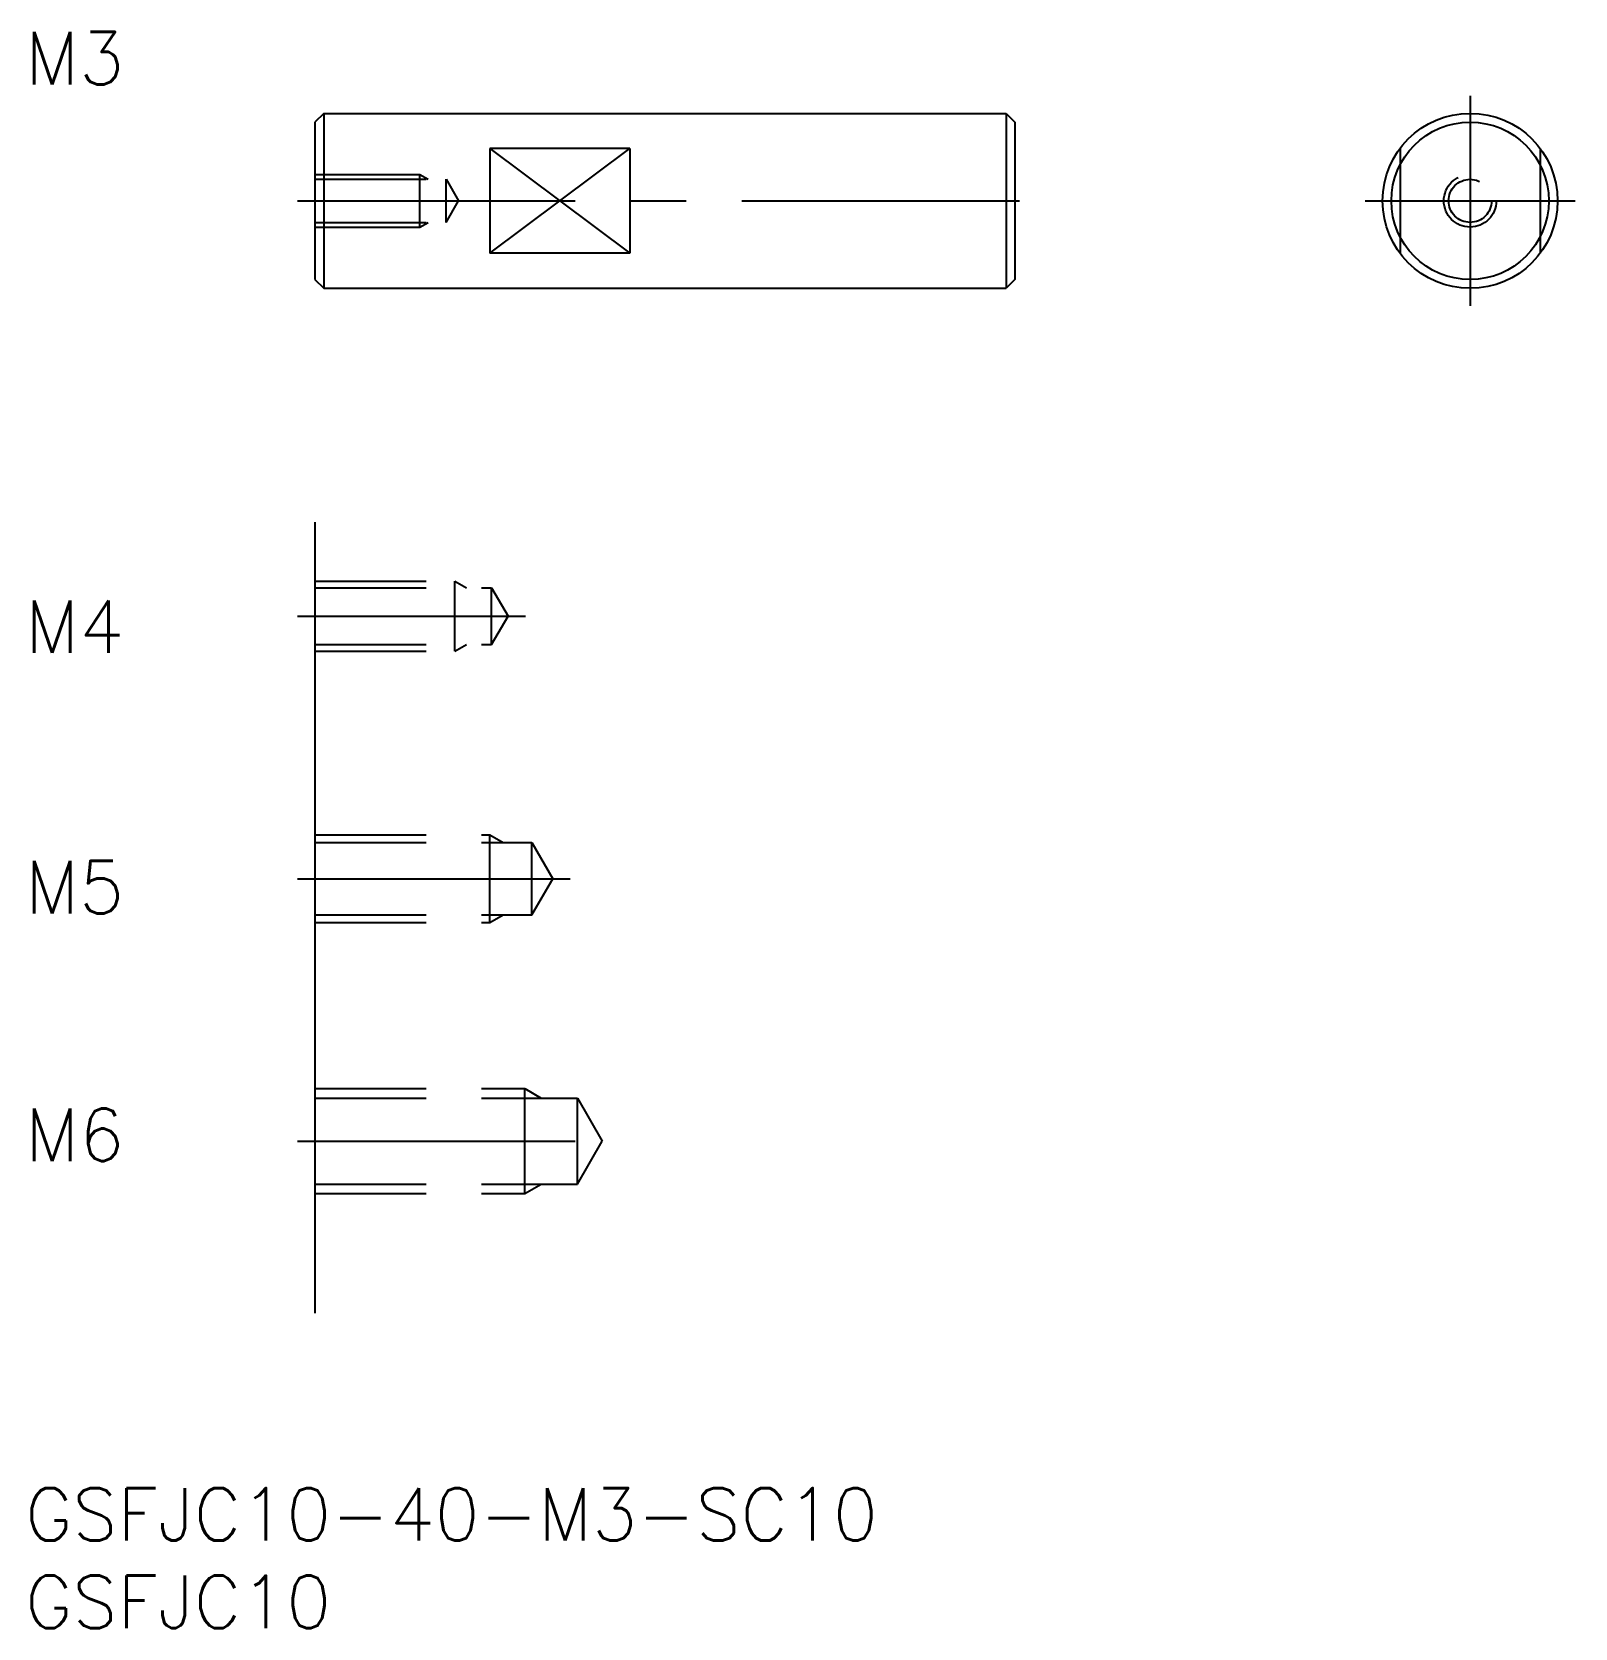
# Model space of a CAD drawing. Extents: x 0.4 to 88.6, y -8 to 83.2.
import ezdxf

# ---------------------------------------------------------------- set-up
doc = ezdxf.new("R2010")
doc.units = 0
doc.header["$LTSCALE"] = 0.5
doc.linetypes.add('CENTER', pattern=[50.8, 31.75, -6.35, 6.35, -6.35])
doc.linetypes.add('DASHED', pattern=[19.05, 12.7, -6.35])
for name, color, linetype in [('MSM_CENTER', 1, 'CENTER'), ('MSM_CONTINUOUS', 7, 'CONTINUOUS'), ('MSM_DASHED', 4, 'DASHED'), ('MSM_NARROW', 5, 'CONTINUOUS'), ('MSM_PART_NUMBER', 7, 'CONTINUOUS')]:
    doc.layers.add(name, color=color, linetype=linetype)
doc.styles.get("Standard").update_dxf_attribs({"font": 'txt.shx', "height": 3, "bigfont": 'bigfont.shx'})

# ---------------------------------------------------------------- blocks, each defined once
blk = doc.blocks.new('*U19')
at = {"layer": 'MSM_PART_NUMBER'}
blk.add_text('GSFJC10-40-M3-SC10', height=3, dxfattribs=at).set_placement((0, -3))
blk = doc.blocks.new('*U20')
at = {"layer": 'MSM_PART_NUMBER'}
blk.add_text('GSFJC10', height=3, dxfattribs=at).set_placement((0, -8))
blk = doc.blocks.new('*U22')
at = {"layer": 'MSM_PART_NUMBER'}
blk.add_text('M4', height=3, dxfattribs=at).set_placement((0, 47.737))
blk = doc.blocks.new('*U23')
at = {"layer": 'MSM_PART_NUMBER'}
blk.add_text('M5', height=3, dxfattribs=at).set_placement((0, 32.84))
blk = doc.blocks.new('*U24')
at = {"layer": 'MSM_PART_NUMBER'}
blk.add_text('M6', height=3, dxfattribs=at).set_placement((0, 18.688))
blk = doc.blocks.new('*U25')
at = {"layer": 'MSM_PART_NUMBER'}
blk.add_text('M3', height=3, dxfattribs=at).set_placement((0, 80.223))

msp = doc.modelspace()

# ---------------------------------------------------------------- linework, layer by layer
at = {"layer": 'MSM_CENTER'}
for p, q in [((82.577, 79.569), (82.577, 67.569)), ((15.56, 73.569), (57.56, 73.569)), ((76.577, 73.569), (88.577, 73.569)), ((15.56, 49.829), (28.596, 49.829)), ((15.56, 34.829), (31.154, 34.829)), ((15.56, 19.829), (33.98, 19.829))]:
    msp.add_line(p, q, dxfattribs=at)
at = {"layer": 'MSM_CONTINUOUS'}
for p, q in [((17.06, 78.569), (16.56, 78.069)), ((17.06, 78.569), (56.06, 78.569)), ((17.06, 78.569), (17.06, 68.569)), ((56.06, 78.569), (56.56, 78.069)), ((56.06, 78.569), (56.06, 68.569)), ((16.56, 78.069), (16.56, 69.069)), ((56.56, 78.069), (56.56, 69.069)), ((26.56, 76.569), (26.56, 70.569)), ((34.56, 76.569), (26.56, 76.569)), ((34.56, 76.569), (34.56, 70.569)), ((34.56, 70.569), (26.56, 70.569)), ((16.56, 69.069), (17.06, 68.569)), ((17.06, 68.569), (56.06, 68.569)), ((56.56, 69.069), (56.06, 68.569)), ((16.56, 55.197), (16.56, 10))]:
    msp.add_line(p, q, dxfattribs=at)
for radius in [5, 4.5]:
    msp.add_circle((82.577, 73.569), radius, dxfattribs=at)
at = {"layer": 'MSM_DASHED'}
for p, q in [((78.577, 76.569), (78.577, 70.569)), ((86.577, 76.569), (86.577, 70.569)), ((16.56, 75.069), (22.56, 75.069)), ((22.56, 72.069), (22.56, 75.069)), ((22.56, 75.069), (23.029, 74.799)), ((16.56, 74.799), (24.06, 74.799)), ((24.06, 72.34), (24.06, 74.799)), ((24.06, 74.799), (24.77, 73.569)), ((24.06, 72.34), (24.77, 73.569)), ((16.56, 72.34), (24.06, 72.34)), ((16.56, 72.069), (22.56, 72.069)), ((22.56, 72.069), (23.029, 72.34)), ((16.56, 51.829), (24.56, 51.829)), ((16.56, 51.45), (26.66, 51.45)), ((24.56, 47.829), (24.56, 51.829)), ((24.56, 51.829), (25.217, 51.45)), ((26.66, 48.208), (26.66, 51.45)), ((26.66, 51.45), (27.596, 49.829)), ((26.66, 48.208), (27.596, 49.829)), ((16.56, 48.208), (26.66, 48.208)), ((16.56, 47.829), (24.56, 47.829)), ((24.56, 47.829), (25.217, 48.208)), ((16.56, 37.329), (26.56, 37.329)), ((16.56, 36.896), (28.96, 36.896)), ((26.56, 32.329), (26.56, 37.329)), ((26.56, 37.329), (27.31, 36.896)), ((28.96, 32.762), (28.96, 36.896)), ((28.96, 36.896), (30.154, 34.829)), ((28.96, 32.762), (30.154, 34.829)), ((16.56, 32.762), (28.96, 32.762)), ((16.56, 32.329), (26.56, 32.329)), ((26.56, 32.329), (27.31, 32.762)), ((16.56, 22.829), (28.56, 22.829)), ((28.56, 16.829), (28.56, 22.829)), ((28.56, 22.829), (29.498, 22.288)), ((16.56, 22.288), (31.56, 22.288)), ((31.56, 17.371), (31.56, 22.288)), ((31.56, 22.288), (32.98, 19.829)), ((31.56, 17.371), (32.98, 19.829)), ((16.56, 17.371), (31.56, 17.371)), ((28.56, 16.829), (29.498, 17.371)), ((16.56, 16.829), (28.56, 16.829))]:
    msp.add_line(p, q, dxfattribs=at)
for radius in [1.5, 1.23]:
    msp.add_circle((82.577, 73.569), radius, dxfattribs=at)
at = {"layer": 'MSM_NARROW'}
for p, q in [((26.56, 76.569), (34.56, 70.569)), ((26.56, 70.569), (34.56, 76.569))]:
    msp.add_line(p, q, dxfattribs=at)

# ---------------------------------------------------------------- block references
at = {"layer": 'MSM_CONTINUOUS'}
for name in ['*U25', '*U22', '*U23', '*U24', '*U19', '*U20']:
    msp.add_blockref(name, (0, 0), dxfattribs=at)

doc.saveas('drawing.dxf')
